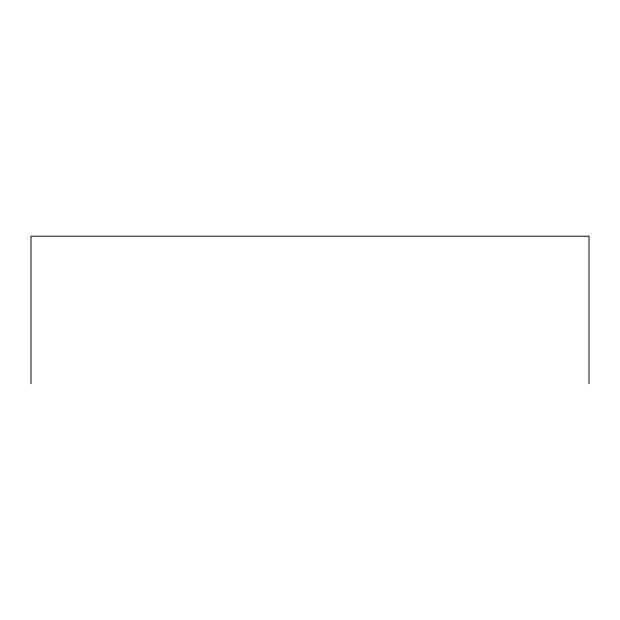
<?xml version="1.0" encoding="UTF-8"?>
<svg xmlns="http://www.w3.org/2000/svg" width="620" height="620" viewBox="0 0 620 620"><rect width="100%" height="100%" fill="white"/><g stroke="black" fill="none" stroke-linecap="round" stroke-linejoin="round"><path stroke-width="0.93" d="M589 383.796L589 236.204L31 236.204L31 383.796"/></g></svg>
